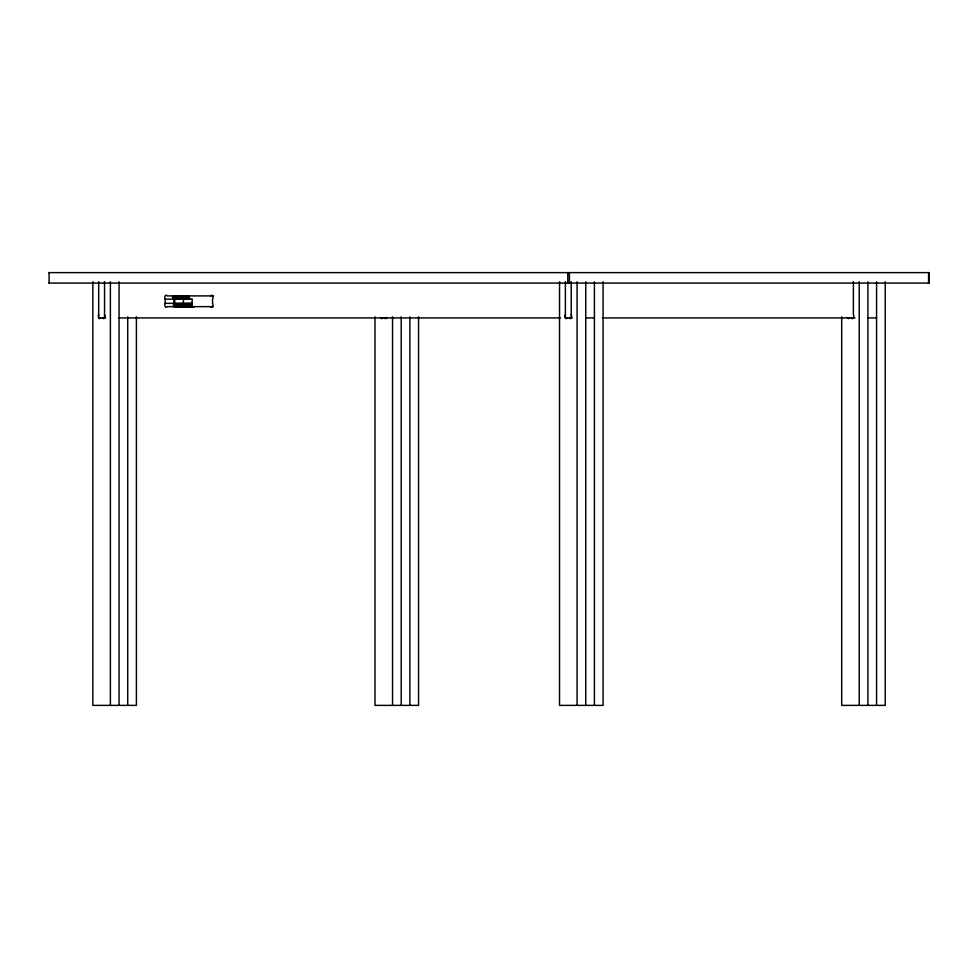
<?xml version="1.0" encoding="UTF-8"?>
<svg xmlns="http://www.w3.org/2000/svg" width="978" height="978" viewBox="0 0 978 978"><rect width="100%" height="100%" fill="white"/><g stroke="black" fill="none" stroke-linecap="round" stroke-linejoin="round"><path stroke-width="1.47" d="M176.651 306.64C172.91 309.207 175.294 299.574 174.817 298.999M189.756 298.999L188.681 297.972L188.558 295.784M174.879 306.737L193.925 306.737C190.123 308.914 192.8 299.647 192.14 298.999L165.172 299.182L165.172 303.351A2.323 1.296 -90 0 0 165.172 306.64A2.323 1.296 -90 0 0 167.006 306.64L213.375 306.64M179.891 295.784L180.013 297.972L181.089 298.999M185.319 306.64C181.505 309.06 184.072 299.757 183.473 298.999M48.924 272.618L929.076 272.618M48.924 283.07L929.076 283.07M213.607 295.894L167.006 295.894A2.323 1.296 -90 0 0 165.172 295.894A2.323 1.296 -90 0 0 165.172 299.182M172.617 296.077L188.534 295.931M172.593 296.224L188.485 296.224M172.568 296.53L188.473 296.371M172.568 296.676L188.461 296.676M172.568 296.835L188.461 296.835M172.58 296.982L188.485 297.129M172.617 297.275L188.497 297.275M172.641 297.422L188.534 297.422M172.666 297.569L188.595 297.703M172.739 297.838L188.632 297.838M172.788 297.972L188.73 298.094M172.898 298.217L188.84 298.327M173.008 298.424L188.962 298.522M173.143 298.608L189.182 298.767M173.375 298.828L189.5 298.962M165.172 303.351L173.839 303.351A2.323 1.296 -90 0 0 173.839 306.64A2.323 1.296 -90 0 0 175.673 306.64M174.817 303.351L192.14 303.351M174.695 303.583L192.091 303.461M174.61 303.828L191.981 303.706M174.561 303.962L191.896 303.962M174.5 304.244L191.859 304.109M174.475 304.39L191.81 304.39M174.451 304.537L191.786 304.537M174.439 304.843L191.774 304.696M174.426 304.989L191.761 304.989M174.439 305.148L191.761 305.148M174.439 305.295L191.786 305.442M174.475 305.601L191.81 305.601M174.5 305.735L191.859 305.882M174.561 306.016L191.896 306.016M174.61 306.151L191.981 306.285M174.695 306.407L192.03 306.407M175.013 306.921L193.791 306.921M175.233 307.141L193.558 307.141M105.6 317.923L98.692 317.923L98.692 281.615M119.059 317.923L560.321 317.923M572.289 317.923L565.382 317.923L565.382 281.615M585.749 317.923L594.416 317.923M602.399 317.923L854.98 317.923M867.902 317.923L876.569 317.923M928.904 272.618L928.904 283.07M928.587 272.618L928.587 283.07M885.237 281.762L885.237 705.382L841.691 705.382L841.691 316.799M876.569 281.762L876.569 705.382M867.902 281.762L867.902 705.382M859.234 281.762L859.234 705.382M853.391 281.615L853.391 314.635A2.323 1.296 -90 0 1 853.391 317.923A2.323 1.296 -90 0 1 851.545 317.923M603.084 281.762L603.084 705.382L559.538 705.382L559.538 281.762M594.416 281.762L594.416 705.382M585.749 281.762L585.749 705.382M577.081 281.762L577.081 705.382M571.238 281.615L571.238 317.923A2.323 1.296 -90 0 1 569.392 317.923M569.404 272.618L569.404 283.07M567.79 272.618L567.79 283.07M418.547 316.799L418.547 705.382L374.99 705.382L374.99 316.799M409.88 316.799L409.88 705.382M401.212 316.799L401.212 705.382M392.545 316.799L392.545 705.382M173.839 303.351L173.839 299.182A2.323 1.296 -90 0 1 173.839 295.894M136.394 316.799L136.394 705.382L92.849 705.382L92.849 281.762M127.727 316.799L127.727 705.382M119.059 281.762L119.059 705.382M110.392 281.762L110.392 705.382M104.548 281.615L104.548 317.923A2.323 1.296 90 0 1 102.702 317.923M49.096 272.618L49.096 283.07M567.228 317.923A2.323 1.296 -90 0 1 565.382 317.923A2.323 1.296 -90 0 1 565.382 314.635M571.238 314.635A2.323 1.296 -90 0 1 571.238 317.923M382.679 317.923A2.323 1.296 -90 0 1 380.638 317.447M386.897 317.447A2.323 1.296 -90 0 1 384.855 317.923M849.381 317.923A2.323 1.296 -90 0 1 847.327 317.447M100.526 317.923A2.323 1.296 -90 0 1 98.692 317.923A2.323 1.296 -90 0 1 98.692 314.635M104.548 314.635A2.323 1.296 -90 0 1 104.548 317.923M210.71 295.894A2.323 1.296 -90 0 1 212.556 295.894A2.323 1.296 -90 0 1 212.556 299.182L212.556 303.351A2.323 1.296 -90 0 1 212.556 306.64A2.323 1.296 -90 0 1 210.71 306.64"/></g></svg>
